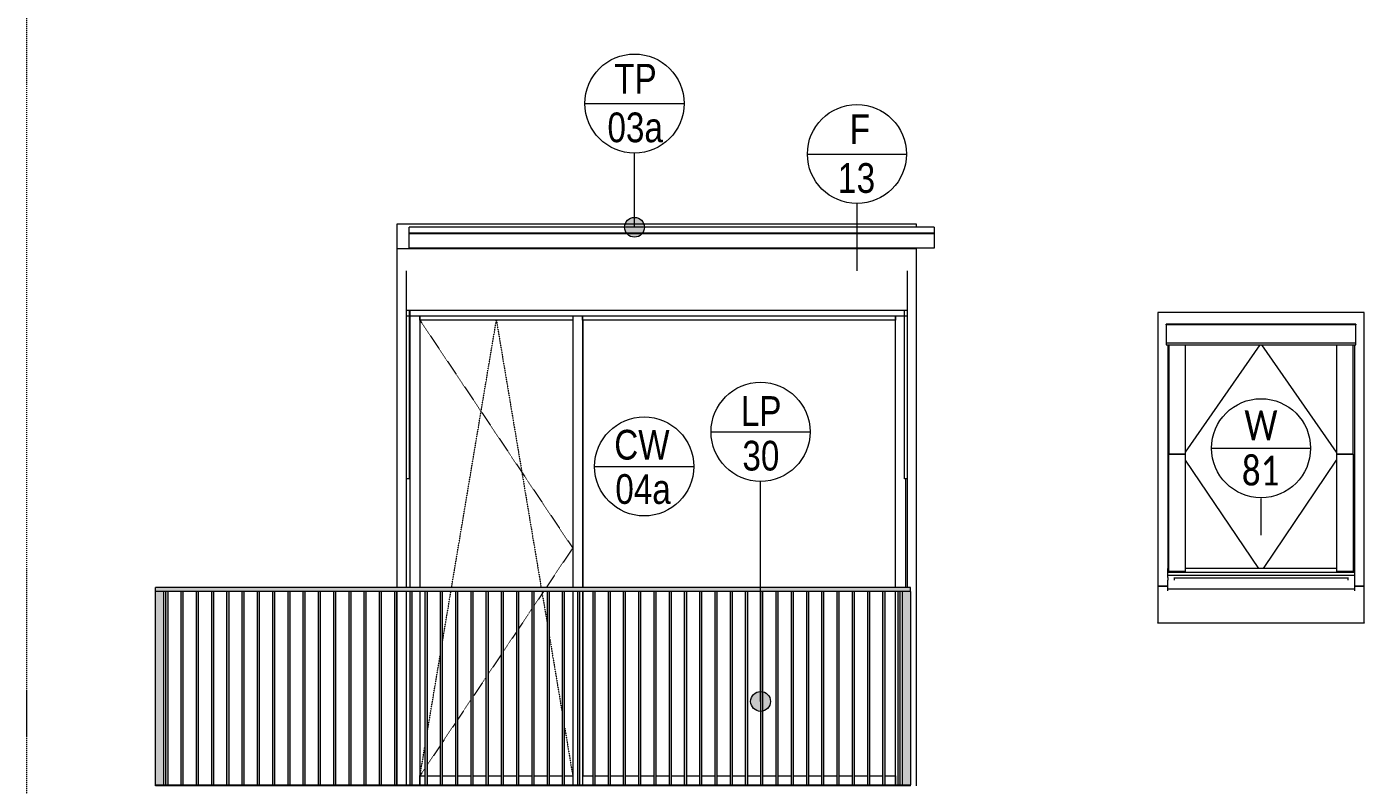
# Model space of a CAD drawing. Header units: millimetres. Extents: x -6736 to 224393, y -6260 to 72638.
# Drawn here: x 0 to 6751, y 7353 to 11181 of the extents above; entities that cross this region are included whole.
import ezdxf

# ---------------------------------------------------------------- set-up
doc = ezdxf.new("R2010")
doc.units = ezdxf.units.MM
doc.linetypes.add('HA_Dash_2mm-S1mm', pattern=[2, 1, -1])
doc.linetypes.add('HA_DashDot_10mm-S3mm', pattern=[10, 4, -3, 0, -3])
for name, color, linetype, lineweight in [('A-DETL-____-THIN', 9, 'Continuous', 9), ('A-DOOR-____-OTLN', 9, 'Continuous', 9), ('A-FLOR-HRAL-OTLN', 9, 'Continuous', 9), ('A-GENM-____-IDEN', 9, 'Continuous', 9), ('A-GENM-____-OTLN', 9, 'Continuous', 9), ('A-GLAZ-____-IDEN', 9, 'Continuous', 9), ('A-GLAZ-____-OTLN', 9, 'Continuous', 5), ('A-GLAZ-CURT-OTLN', 9, 'Continuous', 5), ('A-GLAZ-CWMG-OTLN', 9, 'Continuous', 5), ('A-ROOF-____-OTLN', 9, 'Continuous', 9), ('A-WALL-____-IDEN', 9, 'Continuous', 9), ('A-WALL-____-OTLN', 9, 'Continuous', 9), ('G-____-____-TEXT', 9, 'Continuous', 5), ('S-GRID-____-OTLN', 9, 'Continuous', 5)]:
    doc.layers.add(name, color=color, linetype=linetype, lineweight=lineweight)
doc.styles.add('Arial_2', font='arial.ttf', dxfattribs={"width": 0.8, "height": 150})
doc.styles.add('Calibri', font='calibri.ttf', dxfattribs={"width": 0.8, "height": 150})

# ---------------------------------------------------------------- blocks, each defined once
blk = doc.blocks.new('Railing - 40 x12 mm-1473179-A_pohled jižní_DPS pohled')
at = {"layer": 'A-FLOR-HRAL-OTLN'}
blk.add_hatch(color=256, dxfattribs=at).paths.add_polyline_path([(4427.7, 4205), (4460, 4205), (4460, 5180), (4420, 5180), (4420, 4205)])
at = {"layer": 'A-FLOR-HRAL-OTLN', "color": 7}
for p, q in [((4420, 4205), (4420, 5180)), ((4460, 5180), (4460, 4205))]:
    blk.add_line(p, q, dxfattribs=at)
blk = doc.blocks.new('Railing - 40 x12 mm-V2-A_pohled jižní_DPS pohled')
at = {"layer": 'A-FLOR-HRAL-OTLN'}
blk.add_hatch(color=256, dxfattribs=at).paths.add_polyline_path([(4409, 4205), (4409, 5180), (4397, 5180), (4397, 4205)])
at = {"layer": 'A-FLOR-HRAL-OTLN', "color": 7}
for p, q in [((4409, 5180), (4397, 5180)), ((4397, 5180), (4397, 4205)), ((4409, 4205), (4409, 5180)), ((4397, 4205), (4409, 4205))]:
    blk.add_line(p, q, dxfattribs=at)
blk = doc.blocks.new('Railing - 40 x12 mm-V3-A_pohled jižní_DPS pohled')
at = {"layer": 'A-FLOR-HRAL-OTLN'}
blk.add_hatch(color=256, dxfattribs=at).paths.add_polyline_path([(690, 4205), (690, 5180), (650, 5180), (650, 4205), (689.2, 4205)])
at = {"layer": 'A-FLOR-HRAL-OTLN', "color": 7}
for p, q in [((650, 4205), (650, 5180)), ((690, 5180), (690, 4205))]:
    blk.add_line(p, q, dxfattribs=at)
blk = doc.blocks.new('Railing - Railing-1473588-A_pohled jižní_DPS pohled')
at = {"layer": 'A-FLOR-HRAL-OTLN'}
blk.add_hatch(color=256, dxfattribs=at).paths.add_polyline_path([(4427.7, 7350), (4460, 7350), (4460, 7355), (650, 7355), (650, 7350), (3912, 7350)])
at = {"layer": 'A-FLOR-HRAL-OTLN', "color": 7}
for p, q in [((650, 7350), (650, 7355)), ((650, 7355), (4460, 7355)), ((4460, 7350), (650, 7350)), ((4460, 7350), (4460, 7355))]:
    blk.add_line(p, q, dxfattribs=at)
for name, p in [('Railing - 40 x12 mm-V3-A_pohled jižní_DPS pohled', (0, 3150)), ('Railing - 40 x12 mm-V2-A_pohled jižní_DPS pohled', (-3696, 3150)), ('Railing - 40 x12 mm-V2-A_pohled jižní_DPS pohled', (-3619, 3150)), ('Railing - 40 x12 mm-V2-A_pohled jižní_DPS pohled', (-3542, 3150)), ('Railing - 40 x12 mm-V2-A_pohled jižní_DPS pohled', (-3465, 3150)), ('Railing - 40 x12 mm-V2-A_pohled jižní_DPS pohled', (-3388, 3150)), ('Railing - 40 x12 mm-V2-A_pohled jižní_DPS pohled', (-3311, 3150)), ('Railing - 40 x12 mm-V2-A_pohled jižní_DPS pohled', (-3234, 3150)), ('Railing - 40 x12 mm-V2-A_pohled jižní_DPS pohled', (-3157, 3150)), ('Railing - 40 x12 mm-V2-A_pohled jižní_DPS pohled', (-3080, 3150)), ('Railing - 40 x12 mm-V2-A_pohled jižní_DPS pohled', (-3003, 3150)), ('Railing - 40 x12 mm-V2-A_pohled jižní_DPS pohled', (-2926, 3150)), ('Railing - 40 x12 mm-V2-A_pohled jižní_DPS pohled', (-2849, 3150)), ('Railing - 40 x12 mm-V2-A_pohled jižní_DPS pohled', (-2772, 3150)), ('Railing - 40 x12 mm-V2-A_pohled jižní_DPS pohled', (-2695, 3150)), ('Railing - 40 x12 mm-V2-A_pohled jižní_DPS pohled', (-2618, 3150)), ('Railing - 40 x12 mm-V2-A_pohled jižní_DPS pohled', (-2541, 3150)), ('Railing - 40 x12 mm-V2-A_pohled jižní_DPS pohled', (-2464, 3150)), ('Railing - 40 x12 mm-V2-A_pohled jižní_DPS pohled', (-2387, 3150)), ('Railing - 40 x12 mm-V2-A_pohled jižní_DPS pohled', (-2310, 3150)), ('Railing - 40 x12 mm-V2-A_pohled jižní_DPS pohled', (-2233, 3150)), ('Railing - 40 x12 mm-V2-A_pohled jižní_DPS pohled', (-2156, 3150)), ('Railing - 40 x12 mm-V2-A_pohled jižní_DPS pohled', (-2079, 3150)), ('Railing - 40 x12 mm-V2-A_pohled jižní_DPS pohled', (-2002, 3150)), ('Railing - 40 x12 mm-V2-A_pohled jižní_DPS pohled', (-1925, 3150)), ('Railing - 40 x12 mm-V2-A_pohled jižní_DPS pohled', (-1848, 3150)), ('Railing - 40 x12 mm-V2-A_pohled jižní_DPS pohled', (-1771, 3150)), ('Railing - 40 x12 mm-V2-A_pohled jižní_DPS pohled', (-1694, 3150)), ('Railing - 40 x12 mm-V2-A_pohled jižní_DPS pohled', (-1617, 3150)), ('Railing - 40 x12 mm-V2-A_pohled jižní_DPS pohled', (-1540, 3150)), ('Railing - 40 x12 mm-V2-A_pohled jižní_DPS pohled', (-1463, 3150)), ('Railing - 40 x12 mm-V2-A_pohled jižní_DPS pohled', (-1386, 3150)), ('Railing - 40 x12 mm-V2-A_pohled jižní_DPS pohled', (-1309, 3150)), ('Railing - 40 x12 mm-V2-A_pohled jižní_DPS pohled', (-1232, 3150)), ('Railing - 40 x12 mm-V2-A_pohled jižní_DPS pohled', (-1155, 3150)), ('Railing - 40 x12 mm-V2-A_pohled jižní_DPS pohled', (-1078, 3150)), ('Railing - 40 x12 mm-V2-A_pohled jižní_DPS pohled', (-1001, 3150)), ('Railing - 40 x12 mm-V2-A_pohled jižní_DPS pohled', (-924, 3150)), ('Railing - 40 x12 mm-V2-A_pohled jižní_DPS pohled', (-847, 3150)), ('Railing - 40 x12 mm-V2-A_pohled jižní_DPS pohled', (-770, 3150)), ('Railing - 40 x12 mm-V2-A_pohled jižní_DPS pohled', (-693, 3150)), ('Railing - 40 x12 mm-V2-A_pohled jižní_DPS pohled', (-616, 3150)), ('Railing - 40 x12 mm-V2-A_pohled jižní_DPS pohled', (-539, 3150)), ('Railing - 40 x12 mm-V2-A_pohled jižní_DPS pohled', (-462, 3150)), ('Railing - 40 x12 mm-V2-A_pohled jižní_DPS pohled', (-385, 3150)), ('Railing - 40 x12 mm-V2-A_pohled jižní_DPS pohled', (-308, 3150)), ('Railing - 40 x12 mm-V2-A_pohled jižní_DPS pohled', (-231, 3150)), ('Railing - 40 x12 mm-V2-A_pohled jižní_DPS pohled', (-154, 3150)), ('Railing - 40 x12 mm-V2-A_pohled jižní_DPS pohled', (-77, 3150)), ('Railing - 40 x12 mm-V2-A_pohled jižní_DPS pohled', (0, 3150)), ('Railing - 40 x12 mm-1473179-A_pohled jižní_DPS pohled', (0, 3150))]:
    blk.add_blockref(name, p)
blk = doc.blocks.new('Top Rail Type - Top Rail_Internal_-1473612-A_pohled jižní_DPS pohled')
at = {"layer": 'A-FLOR-HRAL-OTLN'}
blk.add_hatch(color=256, dxfattribs=at).paths.add_polyline_path([(4427.7, 8330), (4460, 8330), (4460, 8350), (650, 8350), (650, 8330), (3912, 8330)])
at = {"layer": 'A-FLOR-HRAL-OTLN', "color": 7}
for p, q in [((650, 8330), (650, 8350)), ((4460, 8350), (650, 8350)), ((4460, 8330), (650, 8330)), ((4460, 8330), (4460, 8350))]:
    blk.add_line(p, q, dxfattribs=at)
blk = doc.blocks.new('Systémový panel - Sklo-V7-A_pohled jižní_DPS pohled')
at = {"layer": 'A-GLAZ-CURT-OTLN', "color": 250}
for p, q in [((4384.7, 9700), (2806, 9700)), ((2806, 9700), (2806, 8350)), ((4384.7, 8350), (4384.7, 9700)), ((2806, 8330), (2806, 7400)), ((4384.7, 7400), (4384.7, 8330)), ((2806, 7400), (2857, 7400)), ((2869, 7400), (2934, 7400)), ((2946, 7400), (3011, 7400)), ((3023, 7400), (3088, 7400)), ((3100, 7400), (3165, 7400)), ((3177, 7400), (3242, 7400)), ((3254, 7400), (3319, 7400)), ((3331, 7400), (3396, 7400)), ((3408, 7400), (3473, 7400)), ((3485, 7400), (3550, 7400)), ((3562, 7400), (3627, 7400)), ((3639, 7400), (3704, 7400)), ((3716, 7400), (3781, 7400)), ((3793, 7400), (3858, 7400)), ((3870, 7400), (3935, 7400)), ((3947, 7400), (4012, 7400)), ((4024, 7400), (4089, 7400)), ((4101, 7400), (4166, 7400)), ((4178, 7400), (4243, 7400)), ((4255, 7400), (4320, 7400)), ((4332, 7400), (4384.7, 7400))]:
    blk.add_line(p, q, dxfattribs=at)
blk = doc.blocks.new('Obdélníková příčel - 50x70mm EXT-1774437-A_pohled jižní_DPS pohled')
at = {"layer": 'A-GLAZ-CWMG-OTLN', "color": 250}
for p, q in [((9655, 9700), (9655, 9720)), ((10426.2, 9700), (9655, 9700)), ((10426.2, 9720), (10426.2, 9700))]:
    blk.add_line(p, q, dxfattribs=at)
blk = doc.blocks.new('Obdélníková příčel - 50x70mm EXT-V8-A_pohled jižní_DPS pohled')
at = {"layer": 'A-GLAZ-CWMG-OTLN', "color": 250}
for p, q in [((2806, 7355), (2806, 7400)), ((2806, 7400), (2857, 7400)), ((2869, 7400), (2934, 7400)), ((2946, 7400), (3011, 7400)), ((3023, 7400), (3088, 7400)), ((3100, 7400), (3165, 7400)), ((3177, 7400), (3242, 7400)), ((3254, 7400), (3319, 7400)), ((3331, 7400), (3396, 7400)), ((3408, 7400), (3473, 7400)), ((3485, 7400), (3550, 7400)), ((3562, 7400), (3627, 7400)), ((3639, 7400), (3704, 7400)), ((3716, 7400), (3781, 7400)), ((3793, 7400), (3858, 7400)), ((3870, 7400), (3935, 7400)), ((3947, 7400), (4012, 7400)), ((4024, 7400), (4089, 7400)), ((4101, 7400), (4166, 7400)), ((4178, 7400), (4243, 7400)), ((4255, 7400), (4320, 7400)), ((4332, 7400), (4384.7, 7400)), ((4384.7, 7400), (4384.7, 7355))]:
    blk.add_line(p, q, dxfattribs=at)
blk = doc.blocks.new('Obdélníková příčel - 50x70mm EXT-1499828-A_pohled jižní_DPS pohled')
at = {"layer": 'A-GLAZ-CWMG-OTLN', "color": 250}
for p, q in [((9655, 9720), (9655, 8350)), ((9655, 8330), (9655, 7355))]:
    blk.add_line(p, q, dxfattribs=at)
blk = doc.blocks.new('Obdélníková příčel - 50x70mm EXT-1499829-A_pohled jižní_DPS pohled')
at = {"layer": 'A-GLAZ-CWMG-OTLN', "color": 250}
for p, q in [((12055, 8350), (12055, 9720)), ((12055, 7355), (12055, 8330))]:
    blk.add_line(p, q, dxfattribs=at)
blk = doc.blocks.new('ABMV_CW_Single_Swing_Generic - Ex_Glass_SKLOPNE-V9-A_pohled jižní_DPS pohled')
at = {"layer": 'A-DOOR-____-OTLN', "color": 250, "linetype": 'HA_Dash_2mm-S1mm', "lineweight": 5}
for p, q in [((1984.7, 9700), (2756, 8550)), ((2144, 8350), (2370.4, 9700)), ((2370.4, 9700), (2596.7, 8350)), ((2756, 8550), (2621.9, 8350)), ((2099, 8081.4), (2140.7, 8330)), ((2608.5, 8330), (2561, 8259.2)), ((2600.1, 8330), (2626, 8175.4)), ((2549, 8241.3), (2484, 8144.4)), ((2472, 8126.5), (2407, 8029.6)), ((2638, 8103.8), (2703, 7716.1)), ((2022, 7622.2), (2087, 8009.9)), ((2395, 8011.7), (2330, 7914.8)), ((2318, 7896.9), (2253, 7800)), ((2241, 7782.1), (2176, 7685.2)), ((2164, 7667.3), (2099, 7570.4)), ((2715, 7644.5), (2756, 7400)), ((1984.7, 7400), (2010, 7550.6)), ((2087, 7552.5), (2022, 7455.5)), ((2010, 7437.6), (1984.7, 7400))]:
    blk.add_line(p, q, dxfattribs=at)
blk = doc.blocks.new('Obdélníková příčel - 50x70mm EXT-1774439-A_pohled jižní_DPS pohled')
at = {"layer": 'A-GLAZ-CWMG-OTLN', "color": 250}
for p, q in [((10476.2, 9700), (10476.2, 9720)), ((12055, 9700), (10476.2, 9700)), ((12055, 9720), (12055, 9700))]:
    blk.add_line(p, q, dxfattribs=at)
blk = doc.blocks.new('Obdélníková příčel - 50x70mm EXT-V10-A_pohled jižní_DPS pohled')
at = {"layer": 'A-GLAZ-CWMG-OTLN', "color": 250}
for p, q in [((1984.7, 7355), (1984.7, 7400)), ((1984.7, 7400), (2010, 7400)), ((2022, 7400), (2087, 7400)), ((2099, 7400), (2164, 7400)), ((2176, 7400), (2241, 7400)), ((2253, 7400), (2318, 7400)), ((2330, 7400), (2395, 7400)), ((2407, 7400), (2472, 7400)), ((2484, 7400), (2549, 7400)), ((2561, 7400), (2626, 7400)), ((2638, 7400), (2703, 7400)), ((2715, 7400), (2756, 7400)), ((2756, 7400), (2756, 7355))]:
    blk.add_line(p, q, dxfattribs=at)
blk = doc.blocks.new('Obdélníková příčel - 50x70mm EXT-1499826-A_pohled jižní_DPS pohled')
at = {"layer": 'A-GLAZ-CWMG-OTLN', "color": 250}
for p, q in [((10426.2, 9720), (10426.2, 8350)), ((10476.2, 9720), (10476.2, 8350)), ((10426.2, 8330), (10426.2, 7355)), ((10476.2, 8330), (10476.2, 7355))]:
    blk.add_line(p, q, dxfattribs=at)
blk = doc.blocks.new('Roof-Windows_VELUX_GLL_1061 - PK08-1836828-A_pohled jižní_DPS pohled')
at = {"layer": 'A-GLAZ-____-OTLN', "color": 250}
for p, q in [((6751, 9738.9), (5709, 9738.9)), ((5709, 9738.9), (5709, 8357.3)), ((6751, 8357.3), (6751, 9738.9)), ((5750.9, 9676.3), (5750.9, 9679.5)), ((6709.1, 9679.5), (5750.9, 9679.5)), ((6709.1, 9676.3), (5750.9, 9676.3)), ((5750.9, 9676.3), (5750.9, 9583.4)), ((6709.1, 9679.5), (6709.1, 9676.3)), ((6709.1, 9583.4), (6709.1, 9676.3)), ((6709.1, 9583.4), (5750.9, 9583.4)), ((5750.9, 9583.4), (5750.9, 9575.2)), ((5750.9, 9575.2), (6709.1, 9575.2)), ((5759, 9575.2), (5759, 8446)), ((5765.4, 9574.5), (5765.4, 9024.5)), ((5848.6, 9033.9), (6225.2, 9575.2)), ((5848.6, 9024.5), (5848.6, 9574.5)), ((6611.4, 9033.9), (6234.8, 9575.2)), ((6611.4, 9574.5), (6611.4, 9024.5)), ((6694.6, 9024.5), (6694.6, 9574.5)), ((6701, 9575.2), (6701, 8446)), ((6709.1, 9575.2), (6709.1, 9583.4)), ((5765.4, 9024.5), (5848.6, 9024.5)), ((5765.4, 8431.1), (5765.4, 9024.5)), ((5848.6, 9024.5), (5765.4, 9024.5)), ((5848.6, 8431.1), (5848.6, 9024.5)), ((6218.2, 8446), (5848.6, 8992.7)), ((6241.8, 8446), (6611.4, 8992.7)), ((6611.4, 9024.5), (6694.6, 9024.5)), ((6611.4, 9024.5), (6611.4, 8431.1)), ((6694.6, 9024.5), (6611.4, 9024.5)), ((6694.6, 9024.5), (6694.6, 8431.1)), ((5759, 8434.6), (5759, 8446)), ((5765.4, 8446), (5759, 8446)), ((6611.4, 8446), (5848.6, 8446)), ((6701, 8446), (6694.6, 8446)), ((6701, 8446), (6701, 8434.6)), ((5759, 8427.2), (5759, 8434.6)), ((5759, 8410.9), (5759, 8427.2)), ((6701, 8427.2), (5759, 8427.2)), ((5759, 8401.8), (5759, 8410.9)), ((6701, 8410.9), (5759, 8410.9)), ((5759, 8401.8), (5759, 8388.1)), ((5759, 8346.6), (5759, 8388.4)), ((5848.6, 8431.1), (5765.4, 8431.1)), ((5848.6, 8430.6), (5765.4, 8430.6)), ((5792, 8401.8), (5792, 8388.1)), ((5792, 8399.8), (6668, 8399.8)), ((6694.6, 8431.1), (6611.4, 8431.1)), ((6694.6, 8430.6), (6611.4, 8430.6)), ((6668, 8401.8), (6668, 8388.1)), ((6701, 8434.6), (6701, 8427.2)), ((6701, 8427.2), (6701, 8410.9)), ((6701, 8410.9), (6701, 8401.8)), ((6701, 8401.8), (6701, 8388.1)), ((6701, 8388.4), (6701, 8346.6)), ((5709, 8357.3), (5759, 8357.3)), ((5759, 8357.3), (5709, 8357.3)), ((5709, 8357.3), (5709, 8172.9)), ((5759, 8343.3), (5759, 8346.6)), ((5759, 8333.1), (5759, 8343.5)), ((5759, 8343.3), (6701, 8343.3)), ((6701, 8357.3), (6751, 8357.3)), ((6751, 8357.3), (6701, 8357.3)), ((6701, 8346.6), (6701, 8343.3)), ((6701, 8343.5), (6701, 8333.1)), ((6751, 8172.9), (6751, 8357.3)), ((5709, 8172.9), (6751, 8172.9)), ((5709, 8171), (5709, 8172.9)), ((6751, 8171), (5709, 8171)), ((6751, 8172.9), (6751, 8171))]:
    blk.add_line(p, q, dxfattribs=at)
blk = doc.blocks.new('HA_GM_Gutter_Balcony - HA_GM_Gutter_Facade TP03-1710966-A_pohled jižní_DPS pohled')
at = {"layer": 'A-GENM-____-OTLN', "color": 7}
for p, q in [((1930, 10139.3), (1930, 10169.1)), ((4580, 10169.1), (1930, 10169.1)), ((1930, 10136.8), (1930, 10139.3)), ((4580, 10139.3), (1930, 10139.3)), ((1930, 10064.1), (1930, 10136.8)), ((4580, 10136.8), (1930, 10136.8)), ((4580, 10169.1), (4580, 10139.3)), ((4580, 10139.3), (4580, 10136.8)), ((4580, 10136.8), (4580, 10064.1)), ((4580, 10064.1), (1930, 10064.1))]:
    blk.add_line(p, q, dxfattribs=at)
blk = doc.blocks.new('TB_Porotherm KPVarioUNI_3000mm - TB_Porotherm KPVarioUNI_3000mm-V22-A_pohled jižní_DPS pohled')
at = {"layer": 'A-GENM-____-OTLN', "color": 7}
blk.add_line((4445, 9720), (1915, 9720), dxfattribs=at)
blk = doc.blocks.new('185-01_OBJEKT A_Central_rvt-1-A_pohled jižní_DPS pohled')
at = {"layer": 'A-ROOF-____-OTLN', "color": 7}
for p, q in [((1870, 8350), (1870, 10185.7)), ((1870, 10185.7), (4490, 10185.7)), ((4490, 10185.7), (4490, 10169.1)), ((4490, 10064.1), (4490, 7350)), ((1930, 9750), (1930, 8898.5)), ((4430, 8898.5), (4430, 9750)), ((1930, 8898.5), (1915, 8898.5)), ((4445, 8898.5), (4430, 8898.5)), ((1870, 7355), (1870, 8330))]:
    blk.add_line(p, q, dxfattribs=at)
at = {"layer": 'A-WALL-____-OTLN', "color": 7}
for p, q in [((4490, 10060), (1870, 10060)), ((1915, 9950), (1915, 8350)), ((4445, 8350), (4445, 9950)), ((1915, 9750), (4445, 9750)), ((1930, 9750), (1930, 8898.5)), ((1934.7, 8350), (1934.7, 9750)), ((1930, 8898.5), (1915, 8898.5)), ((4434.7, 8898.5), (4434.7, 8350)), ((4445, 8898.5), (4434.7, 8898.5)), ((1915, 8330), (1915, 7355))]:
    blk.add_line(p, q, dxfattribs=at)
at = {"layer": 'A-DOOR-____-OTLN', "lineweight": 9}
blk.add_blockref('ABMV_CW_Single_Swing_Generic - Ex_Glass_SKLOPNE-V9-A_pohled jižní_DPS pohled', (0, 0), dxfattribs=at)
at = {"layer": 'A-FLOR-HRAL-OTLN', "lineweight": 9}
for name in ['Top Rail Type - Top Rail_Internal_-1473612-A_pohled jižní_DPS pohled', 'Railing - Railing-1473588-A_pohled jižní_DPS pohled']:
    blk.add_blockref(name, (0, 0), dxfattribs=at)
at = {"layer": 'A-GENM-____-OTLN', "lineweight": 9}
for name in ['HA_GM_Gutter_Balcony - HA_GM_Gutter_Facade TP03-1710966-A_pohled jižní_DPS pohled', 'TB_Porotherm KPVarioUNI_3000mm - TB_Porotherm KPVarioUNI_3000mm-V22-A_pohled jižní_DPS pohled']:
    blk.add_blockref(name, (0, 0), dxfattribs=at)
at = {"layer": 'A-GLAZ-____-OTLN', "lineweight": 9}
blk.add_blockref('Roof-Windows_VELUX_GLL_1061 - PK08-1836828-A_pohled jižní_DPS pohled', (0, 0), dxfattribs=at)
at = {"layer": 'A-GLAZ-CURT-OTLN', "lineweight": 9}
blk.add_blockref('Systémový panel - Sklo-V7-A_pohled jižní_DPS pohled', (0, 0), dxfattribs=at)
at = {"layer": 'A-GLAZ-CWMG-OTLN', "lineweight": 9}
for name, p in [('Obdélníková příčel - 50x70mm EXT-1774437-A_pohled jižní_DPS pohled', (-7670.3, 0)), ('Obdélníková příčel - 50x70mm EXT-1499828-A_pohled jižní_DPS pohled', (-7670.3, 0)), ('Obdélníková příčel - 50x70mm EXT-1499826-A_pohled jižní_DPS pohled', (-7670.3, 0)), ('Obdélníková příčel - 50x70mm EXT-1774439-A_pohled jižní_DPS pohled', (-7670.3, 0)), ('Obdélníková příčel - 50x70mm EXT-1499829-A_pohled jižní_DPS pohled', (-7670.3, 0)), ('Obdélníková příčel - 50x70mm EXT-V10-A_pohled jižní_DPS pohled', (0, 0)), ('Obdélníková příčel - 50x70mm EXT-V8-A_pohled jižní_DPS pohled', (0, 0))]:
    blk.add_blockref(name, p, dxfattribs=at)
blk = doc.blocks.new('HA_TAG_WD - Type Mark-1502833-A_pohled jižní_DPS pohled')
at = {"layer": 'A-GLAZ-____-IDEN'}
blk.add_line((5980, 9053.8), (6480, 9053.8), dxfattribs=at)
blk.add_circle((6230, 9053.8), 250, dxfattribs=at)
blk = doc.blocks.new('HA_TAG_GM_Products - Generic-588599-A_pohled jižní_DPS pohled')
at = {"layer": 'A-GENM-____-IDEN'}
blk.add_line((10117.5, 10793.7), (10617.5, 10793.7), dxfattribs=at)
blk.add_circle((10367.5, 10793.7), 250, dxfattribs=at)
blk = doc.blocks.new('HA_TAG_GM_Products1 - Generic-1835784-A_pohled jižní_DPS pohled')
at = {"layer": 'A-GENM-____-IDEN'}
blk.add_line((11258.7, 6020), (11758.7, 6020), dxfattribs=at)
blk.add_circle((11508.7, 6020), 250, dxfattribs=at)
blk = doc.blocks.new('HA_TAG_cWA - Default-922888-A_pohled jižní_DPS pohled')
at = {"layer": 'A-WALL-____-IDEN'}
blk.add_line((2878, 5811.8), (3378, 5811.8), dxfattribs=at)
blk.add_circle((3128, 5811.8), 250, dxfattribs=at)

msp = doc.modelspace()

# ---------------------------------------------------------------- hatches: boundary and pattern name
at = {"layer": 'A-GENM-____-IDEN'}
h = msp.add_hatch(color=256, dxfattribs=at)
edge = h.paths.add_edge_path()
edge.add_arc((3067.5, 10169.1), 50, 0, 360)
h = msp.add_hatch(color=256, dxfattribs=at)
edge = h.paths.add_edge_path()
edge.add_arc((3703.9, 7775.6), 50, 0, 360)

# ---------------------------------------------------------------- linework, layer by layer
at = {"layer": 'A-DETL-____-THIN'}
for p, q in [((3940.5, 10538.8), (4440.5, 10538.8)), ((4190.5, 10288.8), (4190.5, 9948.8))]:
    msp.add_line(p, q, dxfattribs=at)
msp.add_circle((4190.5, 10538.8), 250, dxfattribs=at)
at = {"layer": 'A-GENM-____-IDEN'}
for p, q in [((3067.5, 10169.1), (3067.5, 10543.7)), ((3703.9, 7775.6), (3703.9, 8886.4))]:
    msp.add_line(p, q, dxfattribs=at)
for centre in [(3067.5, 10169.1), (3703.9, 7775.6)]:
    msp.add_circle(centre, 50, dxfattribs=at)
at = {"layer": 'A-GLAZ-____-IDEN'}
msp.add_line((6230, 8615), (6230, 8799.2), dxfattribs=at)
at = {"layer": 'S-GRID-____-OTLN', "linetype": 'HA_DashDot_10mm-S3mm', "lineweight": 9}
msp.add_line((0, -3059.8), (0, 14688), dxfattribs=at)

# ---------------------------------------------------------------- block references
at = {"lineweight": 5}
msp.add_blockref('185-01_OBJEKT A_Central_rvt-1-A_pohled jižní_DPS pohled', (0, 0), dxfattribs=at)
at = {"layer": 'A-GENM-____-IDEN'}
for name, p in [('HA_TAG_GM_Products - Generic-588599-A_pohled jižní_DPS pohled', (-7300, 0)), ('HA_TAG_GM_Products1 - Generic-1835784-A_pohled jižní_DPS pohled', (-7804.7, 3116.4))]:
    msp.add_blockref(name, p, dxfattribs=at)
at = {"layer": 'A-GLAZ-____-IDEN'}
msp.add_blockref('HA_TAG_WD - Type Mark-1502833-A_pohled jižní_DPS pohled', (0, 0), dxfattribs=at)
at = {"layer": 'A-WALL-____-IDEN'}
msp.add_blockref('HA_TAG_cWA - Default-922888-A_pohled jižní_DPS pohled', (-11.5, 3150), dxfattribs=at)

# ---------------------------------------------------------------- texts
at = {"layer": 'A-GENM-____-IDEN', "lineweight": 5, "char_height": 150, "attachment_point": 1, "style": 'Arial_2'}
for s, insert, width in [('TP', (2965.5, 10993.9), 256.54), ('03a', (2931.1, 10748.4), 339.915), ('LP', (3604.3, 9316.6), 250.126), ('30', (3612.3, 9091.2), 230.886)]:
    msp.add_mtext(s, dxfattribs=dict(at, insert=insert, width=width))
at = {"layer": 'A-GLAZ-____-IDEN', "lineweight": 5, "char_height": 150, "attachment_point": 1, "style": 'Calibri'}
for s, insert, width in [('\\fCalibri|b0|i0|c254|p34|;\\W.8;W', (6146.4, 9244.3), 211.645), ('81', (6133.2, 9015.7), 243.713)]:
    msp.add_mtext(s, dxfattribs=dict(at, insert=insert, width=width))
at = {"layer": 'A-WALL-____-IDEN', "lineweight": 5, "char_height": 150, "attachment_point": 1, "style": 'Arial_2'}
for s, insert, width in [('CW', (2965.4, 9146.5), 352.742), ('04a', (2971, 8922.8), 339.915)]:
    msp.add_mtext(s, dxfattribs=dict(at, insert=insert, width=width))
at = {"layer": 'G-____-____-TEXT', "color": 7, "lineweight": 9, "char_height": 150, "attachment_point": 1, "style": 'Arial_2'}
for s, insert, width in [('\\fArial|b0|i0|c254|p34|;\\W.8;F', (4154.2, 10739.8), 128.27), ('\\fArial|b0|i0|c254|p34|;\\W.8;1', (4093.6, 10492.8), 115.443), ('\\fArial|b0|i0|c254|p34|;\\W.8;3', (4188.9, 10492.8), 115.443)]:
    msp.add_mtext(s, dxfattribs=dict(at, insert=insert, width=width))

doc.saveas('drawing.dxf')
